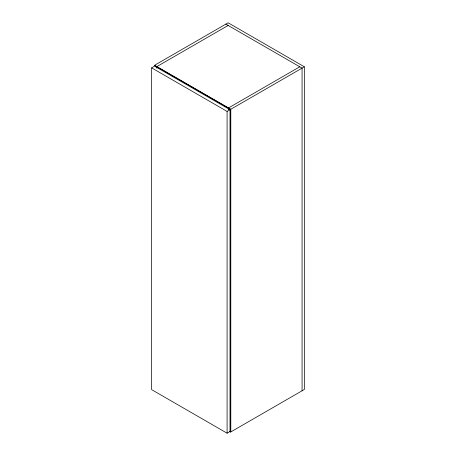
<?xml version="1.0" encoding="UTF-8"?>
<svg xmlns="http://www.w3.org/2000/svg" width="456" height="456" viewBox="0 0 456 456"><rect width="100%" height="100%" fill="white"/><g stroke="black" fill="none" stroke-linecap="round" stroke-linejoin="round"><path stroke-width="0.68" d="M151.637 67.853L154.561 66.171L230.006 109.725L230.006 431.513L227.088 433.2L151.637 389.641L151.637 67.853L227.088 111.412L230.006 109.725M228.154 25.439L156.767 66.65L156.767 67.972M299.791 66.798L228.405 108.009L228.405 109.434M304.363 66.798L228.154 22.8L154.481 65.333L230.69 109.332L304.363 66.798L304.363 389.464L230.69 431.997L229.55 431.336M225.868 24.122L302.077 68.121L302.077 390.786M154.561 65.288L230.77 109.286L230.77 431.952L229.624 431.296M230.69 109.332L230.69 431.997M228.484 107.969L228.484 109.394M227.088 111.412L227.088 433.2M156.847 66.61L156.847 68.035"/></g></svg>
